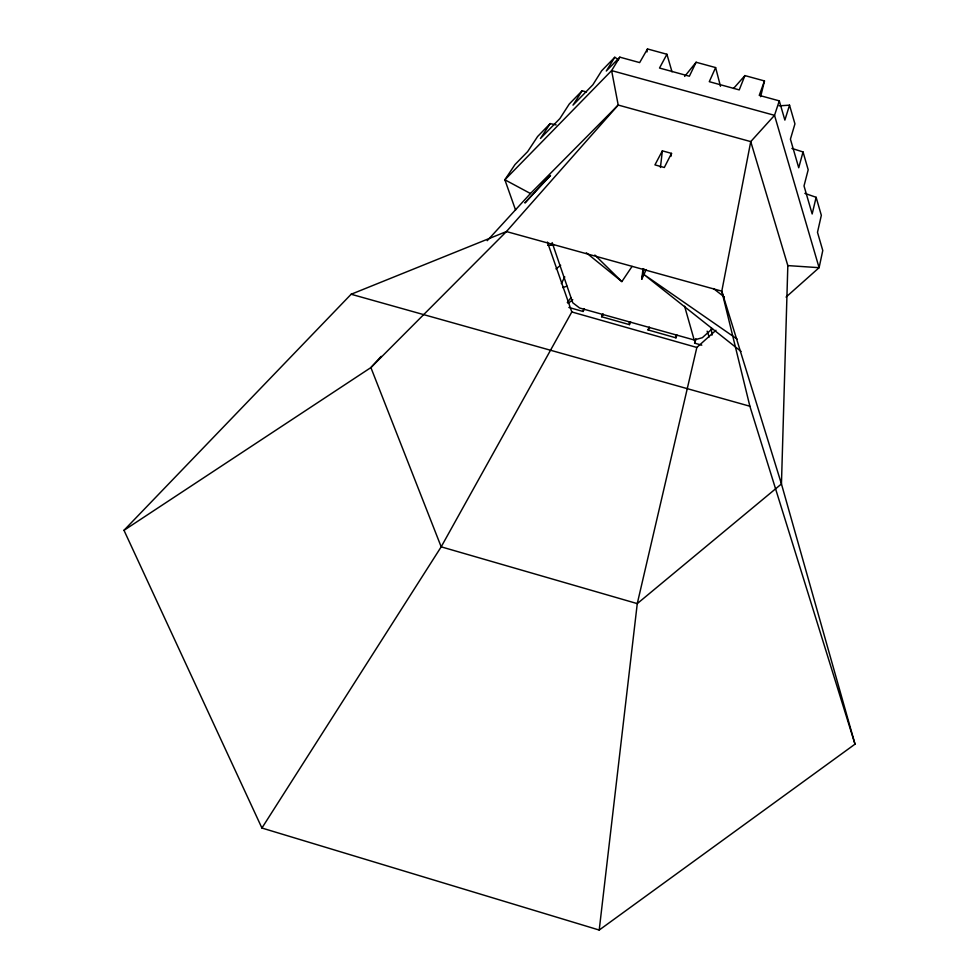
<?xml version="1.0" encoding="UTF-8"?>
<svg xmlns="http://www.w3.org/2000/svg" width="979" height="979" viewBox="0 0 979 979"><rect width="100%" height="100%" fill="white"/><g stroke="black" fill="none" stroke-linecap="round" stroke-linejoin="round"><path stroke-width="1.47" d="M487.224 240.687L530.459 193.524L618.202 105.047L750.746 141.612L787.826 265.59L781.45 483.956L855.01 744.15L599.209 930.05L261.919 828.026L123.99 530.312L351.143 294.251L506.437 231.558L618.202 105.047L611.618 70.598L619.829 57.161L639.654 62.595L647.486 48.95L666.919 54.261L672.01 71.834M646.201 269.58L641.808 279.162L643.007 268.638M660.433 167.482L662.367 150.852L671.521 153.385L670.909 156.383M599.209 930.05L637.268 603.615L696.84 347.459L715.943 330.278M646.997 51.948L647.486 48.95M641.808 279.162L643.901 268.735M804.848 193.352L816.131 197.305L812.166 213.973L804.016 185.937L808.189 169.783L803.037 151.953L791.889 148.404M760.634 96.688L764.477 80.939L744.909 75.591L733.54 88.465M803.037 151.953L798.729 167.764L790.42 139.165L794.936 123.88L789.527 105.169L779.1 105.854M568.848 307.443L583.08 311.481L583.876 308.618M701.796 345.171L694.613 343.139L695.849 338.734M789.527 105.169L784.877 120.099L779.284 100.861L759.251 95.379L764.477 80.939M779.284 100.861L774.524 115.326L750.746 141.612L721.792 291.167L749.877 406.236L855.01 744.15M694.613 343.139L695.567 340.276M649.163 327.108L648.061 329.923L675.963 337.841L676.978 335.002M744.909 75.591L739.243 89.897L709.285 81.685L715.612 67.575L696.118 62.252L684.651 76.411M602.856 313.965L601.608 316.743L629.436 324.636L630.598 321.834M583.08 311.481L584.39 308.728M696.118 62.252L689.363 76.215L659.516 68.04L666.919 54.261M671.521 153.385L664.313 167.495L654.939 164.888L662.367 150.852M561.322 283.604L564.785 276.886M547.396 242.046L571.809 311.958L441.186 546.833L261.919 828.026M618.593 59.719L614.8 57.271L606.282 71.039L619.829 57.161M586.482 91.94L582.138 90.802L572.996 105.145L592.87 84.781L601.644 70.782L614.8 57.271M556.133 124.896L550.198 123.587L540.457 138.48L559.89 118.569L569.276 104.007L582.138 90.802M586.384 252.827L621.861 281.597L632.055 266.423M648.061 329.923L649.811 327.451M601.608 316.743L603.394 314.296M567.306 302.56L570.941 297.677M381.186 356.344L370.894 367.578L123.99 530.312M550.198 123.587L537.618 136.497L527.657 151.598L514.966 164.594L504.87 179.781L515.566 210.032M712.492 328.552L702.347 337.694L694.197 339.97L579.58 307.993L572.752 302.756L552.144 242.596M786.064 297.078L819.093 267.683L822.776 250.502L817.489 232.317L821.332 215.319L816.131 197.305M568.089 303.429L572.764 299.696M555.986 268.895L560.686 265.26M562.729 287.581L566.914 286.186M547.726 245.288L553.71 245.239M787.826 265.59L819.093 267.683L774.524 115.326L611.618 70.598L504.87 179.781L530.459 193.524M351.143 294.251L749.877 406.236M571.809 311.958L696.84 347.459M737.175 339.126L643.472 274.181L741.042 351.424M713.458 288.56L724.338 296.992M594.865 255.042L621.861 281.597M707.132 331.159L709.188 336.923M684.602 306.219L694.197 339.97M715.612 67.575L720.483 86.262M711.268 327.781L711.99 335.161M675.694 334.94L675.963 337.841M629.289 321.638L629.436 324.636M542.293 183.746L524.891 202.971L550.516 175.449L542.293 183.746M506.437 231.558L370.894 367.578L441.186 546.833L637.268 603.615L781.45 483.956L721.792 291.167L506.437 231.558"/></g></svg>
